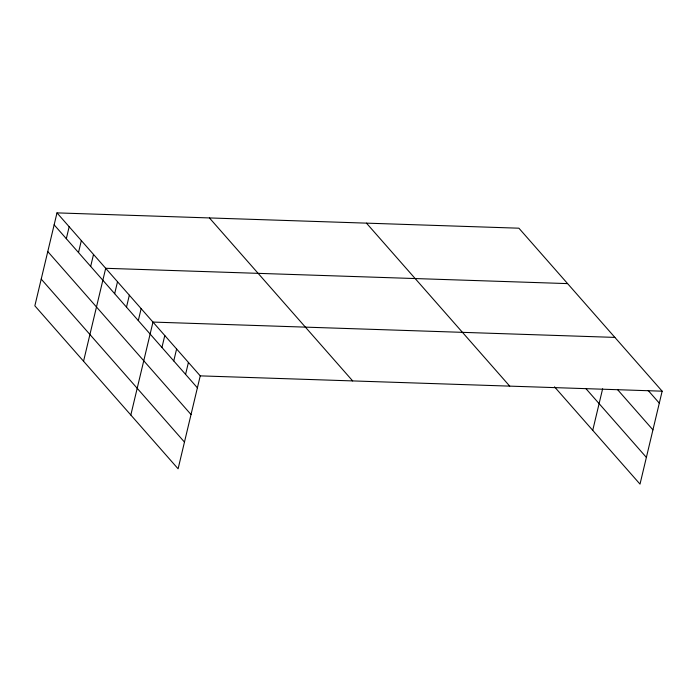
<?xml version="1.0" encoding="UTF-8"?>
<svg xmlns="http://www.w3.org/2000/svg" width="697" height="697" viewBox="0 0 697 697"><rect width="100%" height="100%" fill="white"/><g stroke="black" fill="none" stroke-linecap="round" stroke-linejoin="round"><path stroke-width="1.05" d="M56.988 212.881L34.85 305.817L178.101 468.802L200.239 375.866L56.988 212.881L518.899 228.198L662.15 391.183L640.012 484.119L554.498 386.835M66.32 238.688L69.169 226.734M78.5 252.541L81.34 240.587M90.671 266.393L93.52 254.44M83.553 361.238L105.7 268.293L567.602 283.609M114.665 293.698L117.514 281.736M126.488 307.142L129.337 295.188M138.302 320.585L141.151 308.632M130.827 415.02L152.974 322.075L614.876 337.4M161.939 347.481L164.788 335.527M173.762 360.924L176.611 348.97M185.576 374.376L188.425 362.414M592.738 430.337L602.635 388.787M200.239 375.866L662.15 391.183M648.175 390.486L659.301 403.136M617.481 389.527L652.932 429.857M585.889 388.586L646.372 457.398M366.465 223.145L509.725 386.129M209.422 217.934L352.673 380.919M54.139 224.835L197.399 387.82M47.779 251.565L191.03 414.541M41.219 279.096L184.47 442.081"/></g></svg>
